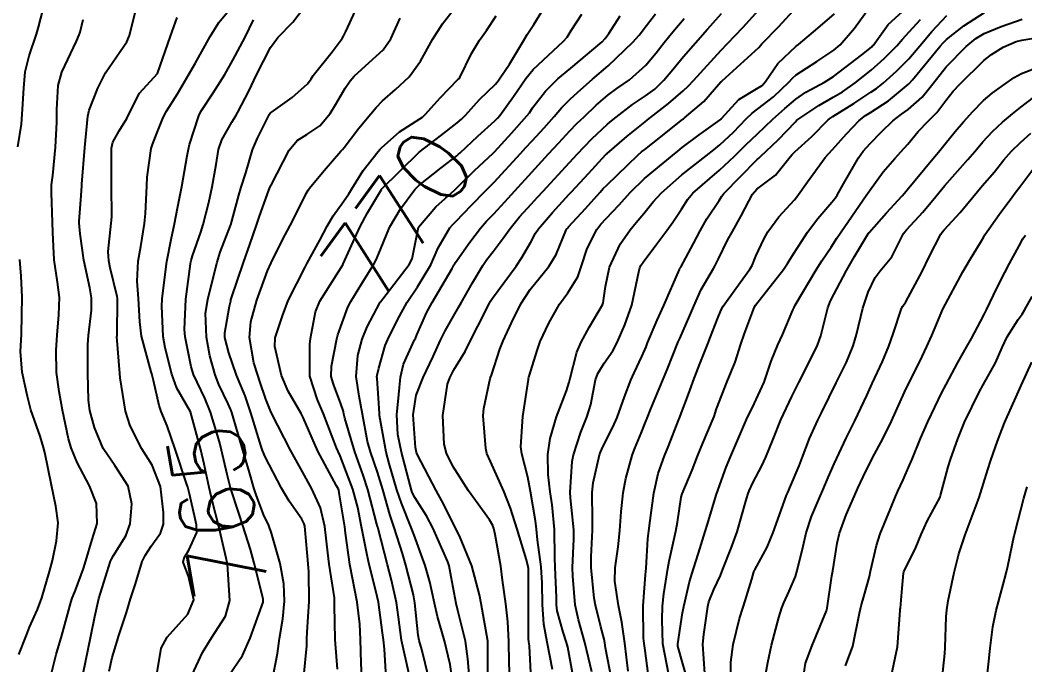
# Model space of a CAD drawing. Header units: metres. Extents: x 318500 to 325275, y 7408834 to 7428799.
# Drawn here: x 322738 to 322791.5, y 7421961.1 to 7421995.5 of the extents above; entities that cross this region are included whole.
import ezdxf
from ezdxf.enums import TextEntityAlignment as Align

# ---------------------------------------------------------------- set-up
doc = ezdxf.new("R2010")
doc.units = ezdxf.units.M
doc.header["$MEASUREMENT"] = 0
for name, color, linetype in [('Cotas', 45, 'Continuous'), ('Curvas de Nivel 1m', 11, 'Continuous'), ('Curvas de Nivel 5m', 15, 'Continuous'), ('Vias Primárias', 230, 'Continuous')]:
    doc.layers.add(name, color=color, linetype=linetype)
doc.styles.add('Style-STANDARD', font='STANDARD.shx')

msp = doc.modelspace()

# ---------------------------------------------------------------- linework, layer by layer
at = {"layer": 'Curvas de Nivel 1m', "flags": 128}
for points, elevation in [([(322737.896, 7421988.714), (322738.088, 7421989.923), (322738.15, 7421990.712), (322738.21, 7421991.828), (322738.29, 7421992.71), (322738.495, 7421993.562), (322738.886, 7421994.705), (322738.992, 7421995.077), (322739.389, 7421996.605)], 759), ([(322745.296, 7421960.614), (322745.531, 7421962.011), (322745.845, 7421962.606), (322746.952, 7421963.826), (322747.266, 7421964.585), (322746.979, 7421965.848), (322746.711, 7421966.594), (322746.759, 7421966.828), (322747, 7421967.226), (322747.424, 7421968.174), (322747.406, 7421968.584), (322747.335, 7421968.898), (322747.036, 7421970.226), (322746.967, 7421970.518), (322746.95, 7421970.591), (322746.901, 7421970.733), (322746.275, 7421972.602), (322745.843, 7421973.855), (322745.531, 7421974.614), (322745.42, 7421974.932), (322745.116, 7421976.259), (322745.042, 7421976.621), (322745.007, 7421976.736), (322744.49, 7421978.627), (322744.396, 7421979.393), (322744.329, 7421980.629), (322744.259, 7421981.559), (322744.31, 7421982.629), (322744.44, 7421983.399), (322744.652, 7421984.626), (322744.706, 7421985.157), (322744.767, 7421986.625), (322744.793, 7421987.096), (322744.991, 7421988.623), (322745.064, 7421988.842), (322745.291, 7421989.376), (322745.641, 7421990.279), (322745.81, 7421990.612), (322746.393, 7421991.535), (322747.029, 7421992.595), (322747.346, 7421993.156), (322748.141, 7421994.578), (322748.605, 7421995.338), (322749.386, 7421996.269)], 763), ([(322751.502, 7421960.531), (322751.723, 7421961.733), (322751.843, 7421962.526), (322752.007, 7421963.581), (322752.105, 7421964.523), (322752.06, 7421965.438), (322751.864, 7421966.527), (322751.409, 7421968.139), (322751.272, 7421968.536), (322751.19, 7421968.706), (322751.025, 7421969.041), (322750.612, 7421970.121), (322750.474, 7421970.546), (322750.237, 7421971.363), (322749.874, 7421972.552), (322749.385, 7421974.268), (322749.302, 7421974.558), (322749.248, 7421974.705), (322749.105, 7421975.027), (322748.607, 7421976.059), (322748.405, 7421976.571), (322748.126, 7421977.585), (322747.944, 7421978.578), (322747.9, 7421979.848), (322748.012, 7421980.578), (322748.284, 7421981.667), (322748.513, 7421982.57), (322748.679, 7421983.097), (322749.229, 7421984.522), (322749.239, 7421984.551), (322749.668, 7421986.142), (322749.798, 7421986.555), (322750.04, 7421987.324), (322750.396, 7421988.549), (322750.664, 7421989.172), (322751.309, 7421990.455), (322751.345, 7421990.504), (322751.398, 7421990.539), (322752.508, 7421991.336), (322753.333, 7421992.07), (322753.512, 7421992.333), (322753.63, 7421992.506), (322754.637, 7421993.775), (322755.174, 7421994.483), (322755.245, 7421994.599), (322755.366, 7421994.852), (322755.882, 7421995.975)], 766), ([(322754.916, 7421960.902), (322754.791, 7421962.482), (322754.766, 7421964.291), (322754.772, 7421964.483), (322754.758, 7421964.688), (322754.471, 7421966.488), (322754.4, 7421967.088), (322754.245, 7421968.492), (322754.012, 7421969.478), (322753.56, 7421970.502), (322753.053, 7421971.409), (322752.438, 7421972.519), (322751.75, 7421973.87), (322751.416, 7421974.535), (322751.313, 7421974.747), (322751.107, 7421975.275), (322750.793, 7421976.219), (322750.678, 7421976.544), (322750.465, 7421977.212), (322750.243, 7421978.549), (322750.315, 7421979.396), (322750.635, 7421980.545), (322751.196, 7421982.106), (322751.386, 7421982.537), (322751.987, 7421983.76), (322752.397, 7421984.522), (322752.688, 7421985.069), (322753.256, 7421986.216), (322753.361, 7421986.406), (322753.43, 7421986.507), (322754.22, 7421987.446), (322755.095, 7421988.483), (322755.188, 7421988.575), (322755.283, 7421988.679), (322756.062, 7421989.709), (322756.699, 7421990.466), (322756.979, 7421990.799), (322757.321, 7421991.165), (322758.012, 7421991.767), (322758.735, 7421992.439), (322759.348, 7421993.279), (322759.987, 7421994.421), (322760.524, 7421995.262), (322761.39, 7421996.371)], 768), ([(322764.093, 7421960.362), (322764.06, 7421961.226), (322764.044, 7421962.363), (322764.004, 7421963.418), (322763.892, 7421964.366), (322763.707, 7421965.641), (322763.615, 7421966.371), (322763.328, 7421968.062), (322763.246, 7421968.377), (322763.188, 7421968.544), (322763.025, 7421968.838), (322761.892, 7421970.391), (322761.06, 7421971.702), (322760.732, 7421972.405), (322760.6, 7421972.884), (322760.537, 7421974.408), (322760.785, 7421976.074), (322760.908, 7421976.403), (322760.975, 7421976.549), (322761.126, 7421976.829), (322761.717, 7421977.818), (322762.007, 7421978.391), (322762.396, 7421979.153), (322763.016, 7421980.382), (322763.074, 7421980.488), (322763.183, 7421980.658), (322764.439, 7421982.361), (322764.748, 7421982.816), (322765.219, 7421983.635), (322765.466, 7421984.107), (322765.623, 7421984.344), (322766.37, 7421985.206), (322767.258, 7421986.182), (322767.324, 7421986.254), (322767.383, 7421986.319), (322768.284, 7421987.296), (322769.22, 7421988.301), (322769.249, 7421988.331), (322769.281, 7421988.359), (322770.327, 7421989.253), (322771.307, 7421990.049), (322771.431, 7421990.146), (322771.587, 7421990.267), (322772.561, 7421991.018), (322773.332, 7421991.686), (322773.622, 7421991.959), (322773.889, 7421992.242), (322775.356, 7421993.85), (322775.702, 7421994.215), (322776.509, 7421995.067), (322777.388, 7421996.024)], 776), ([(322765.237, 7421960.345), (322765.147, 7421962.137), (322765.115, 7421962.347), (322765.097, 7421962.503), (322765.09, 7421964.348), (322765.089, 7421966.248), (322765.08, 7421966.349), (322764.995, 7421966.711), (322764.491, 7421968.358), (322764.139, 7421969.472), (322763.782, 7421970.369), (322763.064, 7421971.956), (322762.88, 7421972.382), (322762.815, 7421972.642), (322762.679, 7421974.384), (322762.71, 7421974.778), (322763.061, 7421976.381), (322763.075, 7421976.426), (322763.123, 7421976.557), (322763.577, 7421977.94), (322763.749, 7421978.371), (322764.192, 7421979.337), (322764.684, 7421980.357), (322765.188, 7421981.111), (322766.181, 7421982.335), (322766.565, 7421982.974), (322767.125, 7421984.322), (322767.166, 7421984.386), (322767.232, 7421984.457), (322768.129, 7421985.429), (322768.912, 7421986.303), (322769.077, 7421986.486), (322769.264, 7421986.677), (322770.94, 7421988.275), (322771.12, 7421988.435), (322771.284, 7421988.567), (322772.238, 7421989.318), (322773.309, 7421990.176), (322773.352, 7421990.207), (322773.407, 7421990.249), (322774.433, 7421991.124), (322775.339, 7421992.165), (322775.37, 7421992.189), (322775.405, 7421992.219), (322777.358, 7421993.992), (322777.447, 7421994.101), (322777.527, 7421994.188), (322778.431, 7421995.123), (322779.39, 7421996.17)], 777), ([(322767.507, 7421960.314), (322767.182, 7421962.072), (322767.12, 7421962.318), (322766.945, 7421962.869), (322766.623, 7421963.992), (322766.586, 7421964.326), (322766.585, 7421964.707), (322766.524, 7421966.327), (322766.501, 7421966.824), (322766.472, 7421968.328), (322766.352, 7421969.649), (322766.242, 7421970.332), (322766.135, 7421971.252), (322766.13, 7421972.334), (322766.243, 7421973.173), (322766.59, 7421974.328), (322767.114, 7421975.71), (322767.265, 7421976.172), (322767.299, 7421976.318), (322767.674, 7421977.782), (322767.897, 7421978.313), (322768.346, 7421979.124), (322769.045, 7421980.301), (322769.08, 7421980.402), (322769.19, 7421981.269), (322769.417, 7421982.297), (322769.981, 7421983.526), (322770.507, 7421984.281), (322770.838, 7421984.674), (322771.243, 7421985.155), (322771.739, 7421985.777), (322772.174, 7421986.256), (322773.27, 7421987.218), (322774.559, 7421988.231), (322774.967, 7421988.543), (322775.289, 7421988.808), (322776.014, 7421989.495), (322776.683, 7421990.199), (322777.003, 7421990.506), (322777.318, 7421990.739), (322778.137, 7421991.373), (322778.975, 7421992.174), (322779.15, 7421992.364), (322779.344, 7421992.54), (322780.453, 7421993.256), (322781.357, 7421993.858), (322781.688, 7421994.135), (322782.467, 7421995.031), (322783.234, 7421996.112)], 779), ([(322741.381, 7421960.663), (322741.637, 7421961.952), (322741.789, 7421962.657), (322741.998, 7421963.702), (322742.216, 7421964.651), (322742.386, 7421965.232), (322742.839, 7421966.642), (322742.883, 7421966.751), (322742.995, 7421966.949), (322743.65, 7421967.994), (322743.889, 7421968.631), (322743.967, 7421969.694), (322743.772, 7421970.633), (322743.056, 7421971.733), (322742.447, 7421972.649), (322741.975, 7421973.768), (322741.732, 7421974.661), (322741.658, 7421975.214), (322741.62, 7421976.663), (322741.628, 7421978.178), (322741.658, 7421978.662), (322741.82, 7421980.01), (322741.824, 7421980.66), (322741.73, 7421981.206), (322741.417, 7421982.667), (322741.221, 7421984.072), (322741.163, 7421984.671), (322741.16, 7421984.742), (322741.248, 7421985.881), (322741.307, 7421986.621), (322741.309, 7421986.669), (322741.311, 7421986.719), (322741.464, 7421988.667), (322741.62, 7421990.351), (322741.689, 7421990.664), (322742.159, 7421991.826), (322742.575, 7421992.651), (322743.351, 7421993.78), (322743.698, 7421994.296), (322743.84, 7421994.635), (322744.147, 7421995.863)], 761), ([(322742.763, 7421960.792), (322742.923, 7421961.513), (322743.181, 7421962.393), (322743.263, 7421962.637), (322743.678, 7421963.908), (322743.902, 7421964.631), (322744.159, 7421965.441), (322744.525, 7421966.625), (322744.671, 7421966.948), (322745.002, 7421967.443), (322745.492, 7421968.133), (322745.656, 7421968.61), (322745.661, 7421969.245), (322745.503, 7421970.613), (322745.057, 7421971.766), (322744.509, 7421972.626), (322743.876, 7421973.844), (322743.624, 7421974.635), (322743.341, 7421976.415), (322743.322, 7421976.638), (322743.179, 7421978.61), (322743.182, 7421978.64), (322743.202, 7421980.618), (322743.2, 7421980.64), (322743.181, 7421980.735), (322742.817, 7421982.266), (322742.741, 7421982.647), (322742.713, 7421983.142), (322742.874, 7421984.645), (322742.896, 7421984.984), (322742.89, 7421986.646), (322742.879, 7421988.249), (322742.893, 7421988.646), (322742.963, 7421988.966), (322743.294, 7421989.561), (322743.712, 7421990.227), (322743.899, 7421990.634), (322744.383, 7421991.57), (322745.34, 7421992.62), (322746.024, 7421994.61), (322746.389, 7421995.591)], 762), ([(322747.185, 7421960.586), (322747.728, 7421961.778), (322748.215, 7421962.571), (322748.952, 7421963.719), (322749.191, 7421964.558), (322749.065, 7421966.483), (322749.048, 7421966.559), (322748.994, 7421966.799), (322748.587, 7421968.567), (322748.264, 7421969.804), (322748.084, 7421970.574), (322747.82, 7421971.817), (322747.639, 7421972.581), (322747.1, 7421974.59), (322746.369, 7421975.857), (322746.106, 7421976.605), (322745.747, 7421978.005), (322745.644, 7421978.613), (322745.567, 7421980.221), (322745.585, 7421980.614), (322745.631, 7421981.06), (322745.839, 7421982.61), (322746.056, 7421983.769), (322746.241, 7421984.605), (322746.403, 7421985.443), (322746.625, 7421986.6), (322746.918, 7421988.237), (322746.983, 7421988.594), (322747.049, 7421988.828), (322747.295, 7421989.598), (322747.539, 7421990.354), (322747.653, 7421990.585), (322748.31, 7421991.591), (322748.919, 7421992.566), (322749.348, 7421993.32), (322749.997, 7421994.554), (322750.451, 7421995.472)], 764), ([(322753.125, 7421960.507), (322753.298, 7421962.141), (322753.298, 7421962.505), (322753.309, 7421962.87), (322753.421, 7421964.503), (322753.404, 7421966.084), (322753.369, 7421966.504), (322753.208, 7421968.316), (322753.19, 7421968.507), (322753.154, 7421968.64), (322753.024, 7421968.883), (322752.356, 7421969.843), (322751.947, 7421970.526), (322751.065, 7421972.193), (322750.923, 7421972.541), (322750.858, 7421972.757), (322750.309, 7421974.548), (322749.998, 7421975.441), (322749.551, 7421976.556), (322749.138, 7421977.742), (322748.929, 7421978.563), (322748.918, 7421978.799), (322749.175, 7421980.222), (322749.235, 7421980.504), (322749.249, 7421980.559), (322749.285, 7421980.663), (322749.925, 7421982.553), (322750.262, 7421983.502), (322750.611, 7421984.546), (322750.762, 7421985.019), (322751.258, 7421986.4), (322751.301, 7421986.498), (322751.322, 7421986.539), (322751.384, 7421986.661), (322752.354, 7421988.524), (322752.767, 7421989.039), (322753.293, 7421989.369), (322753.975, 7421989.825), (322754.539, 7421990.492), (322754.83, 7421990.974), (322755.33, 7421991.838), (322755.59, 7421992.224), (322755.817, 7421992.475), (322756.614, 7421993.2), (322757.354, 7421993.875), (322757.77, 7421994.454), (322758.266, 7421995.558)], 767), ([(322756.213, 7421960.467), (322756.176, 7421961.213), (322756.154, 7421962.468), (322756.118, 7421963.299), (322755.971, 7421964.47), (322755.717, 7421965.734), (322755.58, 7421966.474), (322755.353, 7421968.138), (322755.307, 7421968.477), (322755.037, 7421970.169), (322754.989, 7421970.43), (322754.968, 7421970.481), (322754.868, 7421970.657), (322753.867, 7421972.498), (322753.097, 7421974.297), (322752.991, 7421974.512), (322752.287, 7421975.698), (322751.945, 7421976.528), (322751.592, 7421978.084), (322751.612, 7421978.533), (322751.99, 7421979.705), (322752.294, 7421980.523), (322753.198, 7421982.309), (322753.31, 7421982.508), (322753.982, 7421983.735), (322754.372, 7421984.493), (322754.69, 7421985.037), (322755.25, 7421985.791), (322755.527, 7421986.206), (322755.682, 7421986.476), (322756.291, 7421987.449), (322757.094, 7421988.462), (322757.181, 7421988.562), (322757.283, 7421988.676), (322758.23, 7421989.512), (322759.307, 7421990.199), (322759.446, 7421990.29), (322759.598, 7421990.426), (322760.41, 7421991.328), (322761.338, 7421992.287), (322761.395, 7421992.344), (322761.434, 7421992.399), (322762.069, 7421993.677), (322762.494, 7421994.389), (322762.855, 7421994.898), (322763.379, 7421995.678)], 769), ([(322758.733, 7421960.612), (322758.337, 7421962.439), (322758.176, 7421963.665), (322758.067, 7421964.443), (322757.795, 7421965.63), (322757.583, 7421966.451), (322757.087, 7421968.391), (322757.064, 7421968.459), (322757.055, 7421968.494), (322757.022, 7421968.618), (322756.545, 7421970.465), (322756.295, 7421971.224), (322755.853, 7421972.472), (322755.314, 7421974.26), (322755.266, 7421974.478), (322755.239, 7421974.616), (322755.105, 7421975.025), (322754.706, 7421976.076), (322754.589, 7421976.488), (322754.595, 7421977.021), (322754.879, 7421978.484), (322754.938, 7421978.699), (322755.163, 7421979.336), (322755.478, 7421980.175), (322755.627, 7421980.476), (322756.22, 7421981.44), (322756.865, 7421982.463), (322756.981, 7421982.684), (322757.212, 7421983.25), (322757.565, 7421984.115), (322757.711, 7421984.453), (322758.276, 7421985.413), (322759.038, 7421986.433), (322759.262, 7421986.651), (322760.45, 7421987.591), (322761.278, 7421988.236), (322761.365, 7421988.313), (322761.454, 7421988.398), (322762.4, 7421989.282), (322763.306, 7421990.099), (322763.447, 7421990.239), (322763.563, 7421990.376), (322764.298, 7421991.393), (322764.955, 7421992.356), (322765.345, 7421992.834), (322766.962, 7421994.334), (322767.147, 7421994.548), (322767.369, 7421994.899), (322767.932, 7421995.771)], 771), ([(322759.786, 7421960.417), (322759.416, 7421961.939), (322759.274, 7421962.425), (322759.222, 7421962.705), (322759.043, 7421964.429), (322758.966, 7421964.849), (322758.561, 7421966.436), (322758.393, 7421967.045), (322757.936, 7421968.446), (322757.71, 7421969.133), (322757.338, 7421970.456), (322757.054, 7421971.39), (322756.682, 7421972.464), (322756.522, 7421973.022), (322756.254, 7421974.468), (322756.079, 7421975.439), (322755.926, 7421976.472), (322756.008, 7421977.6), (322756.239, 7421978.469), (322756.498, 7421979.129), (322757.179, 7421980.404), (322757.199, 7421980.44), (322757.211, 7421980.46), (322757.335, 7421980.612), (322758.749, 7421982.437), (322758.892, 7421982.747), (322759.23, 7421984.43), (322760.152, 7421985.511), (322761.148, 7421986.402), (322761.261, 7421986.5), (322762.217, 7421987.444), (322763.208, 7421988.381), (322763.246, 7421988.415), (322763.281, 7421988.45), (322764.204, 7421989.459), (322765.007, 7421990.355), (322765.142, 7421990.523), (322765.317, 7421990.788), (322765.999, 7421991.671), (322766.661, 7421992.33), (322767.346, 7421992.907), (322769.025, 7421994.305), (322769.188, 7421994.477), (322769.367, 7421994.744), (322769.982, 7421995.69)], 772), ([(322761.029, 7421960.399), (322760.921, 7421961.144), (322760.624, 7421962.405), (322760.244, 7421963.701), (322760.081, 7421964.413), (322759.842, 7421965.552), (322759.601, 7421966.421), (322759.014, 7421968.036), (322758.847, 7421968.433), (322758.327, 7421969.734), (322758.092, 7421970.444), (322757.671, 7421971.841), (322757.516, 7421972.453), (322757.16, 7421974.399), (322757.157, 7421974.459), (322757.157, 7421974.516), (322757.109, 7421975.324), (322757.029, 7421976.371), (322757.022, 7421976.461), (322757.03, 7421976.552), (322757.127, 7421976.92), (322757.47, 7421978.13), (322757.6, 7421978.453), (322758.117, 7421979.494), (322758.629, 7421980.438), (322759.188, 7421981.247), (322759.895, 7421982.42), (322760.293, 7421983.335), (322760.911, 7421984.405), (322761.06, 7421984.575), (322761.235, 7421984.756), (322762.05, 7421985.59), (322762.827, 7421986.384), (322763.045, 7421986.6), (322763.264, 7421986.824), (322764.67, 7421988.359), (322764.961, 7421988.678), (322765.29, 7421989.035), (322765.928, 7421989.714), (322766.465, 7421990.333), (322766.857, 7421990.787), (322767.324, 7421991.26), (322767.879, 7421991.768), (322768.507, 7421992.308), (322769.347, 7421993.026), (322770.657, 7421994.281), (322770.982, 7421994.659), (322771.374, 7421995.174), (322771.862, 7421995.786)], 773), ([(322761.955, 7421960.39), (322761.873, 7421961.443), (322761.742, 7421962.392), (322761.332, 7421964.021), (322761.239, 7421964.397), (322760.981, 7421965.818), (322760.863, 7421966.402), (322760.794, 7421966.602), (322759.996, 7421968.415), (322759.666, 7421969.06), (322759.036, 7421970.043), (322758.908, 7421970.301), (322758.863, 7421970.433), (322758.79, 7421970.687), (322758.328, 7421972.441), (322758.142, 7421973.386), (322758.089, 7421974.445), (322758.185, 7421975.518), (322758.277, 7421976.443), (322758.438, 7421977.133), (322759.033, 7421978.432), (322759.071, 7421978.511), (322759.154, 7421978.704), (322759.69, 7421979.904), (322759.962, 7421980.418), (322761.022, 7421982.226), (322761.121, 7421982.401), (322761.151, 7421982.451), (322761.202, 7421982.543), (322761.974, 7421983.637), (322762.54, 7421984.387), (322762.864, 7421984.755), (322763.242, 7421985.147), (322763.837, 7421985.786), (322764.365, 7421986.363), (322765.27, 7421987.364), (322766.166, 7421988.337), (322766.703, 7421988.915), (322767.299, 7421989.556), (322767.674, 7421989.946), (322768.054, 7421990.313), (322768.705, 7421990.92), (322769.327, 7421991.46), (322769.809, 7421991.817), (322770.48, 7421992.283), (322771.348, 7421993.058), (322771.902, 7421993.717), (322772.33, 7421994.26), (322772.788, 7421994.836), (322773.379, 7421995.538)], 774), ([(322766.378, 7421960.869), (322766.086, 7421962.333), (322765.905, 7421963.291), (322765.838, 7421964.337), (322765.832, 7421965.482), (322765.772, 7421966.338), (322765.567, 7421967.786), (322765.517, 7421968.343), (322765.473, 7421968.792), (322765.207, 7421970.348), (322765.052, 7421971.117), (322764.739, 7421972.355), (322764.695, 7421972.737), (322764.802, 7421974.354), (322765.095, 7421976.326), (322765.097, 7421976.35), (322765.104, 7421976.366), (322765.121, 7421976.438), (322765.567, 7421977.921), (322765.718, 7421978.341), (322766.179, 7421979.321), (322766.748, 7421980.326), (322767.186, 7421980.937), (322767.722, 7421981.788), (322767.903, 7421982.313), (322768.229, 7421983.296), (322768.73, 7421984.305), (322768.943, 7421984.594), (322769.239, 7421984.899), (322769.922, 7421985.618), (322770.517, 7421986.281), (322771.267, 7421987.019), (322772.765, 7421988.255), (322773.052, 7421988.484), (322773.286, 7421988.672), (322774.177, 7421989.356), (322775.309, 7421990.145), (322775.35, 7421990.179), (322775.383, 7421990.219), (322776.302, 7421991.228), (322777.335, 7421991.849), (322777.541, 7421991.984), (322777.714, 7421992.186), (322778.384, 7421993.145), (322779.359, 7421994.071), (322779.483, 7421994.168), (322780.497, 7421995.03), (322781.385, 7421995.793)], 778), ([(322769.527, 7421960.291), (322769.203, 7421962.029), (322769.162, 7421962.297), (322769.13, 7421962.486), (322768.948, 7421963.149), (322768.661, 7421964.303), (322768.599, 7421964.67), (322768.427, 7421966.306), (322768.425, 7421966.879), (322768.509, 7421968.305), (322768.51, 7421968.821), (322768.482, 7421970.306), (322768.534, 7421970.819), (322768.878, 7421972.302), (322768.93, 7421972.444), (322769.077, 7421972.762), (322769.595, 7421973.79), (322769.813, 7421974.289), (322770.217, 7421975.39), (322770.542, 7421976.279), (322770.726, 7421976.676), (322771.139, 7421977.553), (322771.354, 7421978.06), (322771.437, 7421978.266), (322771.953, 7421979.474), (322772.297, 7421980.253), (322773.137, 7421982.178), (322773.161, 7421982.241), (322773.176, 7421982.265), (322773.201, 7421982.306), (322773.89, 7421983.563), (322774.233, 7421984.23), (322774.598, 7421984.868), (322775.254, 7421985.85), (322775.399, 7421986.077), (322775.507, 7421986.216), (322777.278, 7421988.03), (322777.36, 7421988.109), (322777.446, 7421988.188), (322778.394, 7421989.078), (322779.308, 7421990.049), (322779.367, 7421990.111), (322779.435, 7421990.168), (322780.554, 7421990.919), (322781.328, 7421991.356), (322781.823, 7421991.643), (322782.497, 7421992.123), (322783.347, 7421992.796), (322784.045, 7421993.412), (322784.706, 7421994.097), (322785.012, 7421994.446), (322785.371, 7421994.827), (322785.971, 7421995.491)], 781), ([(322770.412, 7421960.784), (322770.226, 7421962.281), (322770.072, 7421963.404), (322769.889, 7421964.286), (322769.688, 7421965.581), (322769.716, 7421966.289), (322769.877, 7421967.417), (322769.952, 7421968.286), (322770.025, 7421969.281), (322770.131, 7421970.284), (322770.288, 7421971.045), (322770.62, 7421972.277), (322770.738, 7421972.612), (322771.088, 7421973.47), (322771.32, 7421974.043), (322771.408, 7421974.265), (322771.609, 7421974.766), (322772.225, 7421976.253), (322772.492, 7421976.887), (322773.038, 7421978.242), (322773.072, 7421978.32), (322773.154, 7421978.502), (322773.687, 7421979.72), (322773.897, 7421980.233), (322774.301, 7421981.117), (322774.945, 7421982.223), (322775.037, 7421982.388), (322775.208, 7421982.743), (322775.698, 7421983.738), (322775.955, 7421984.209), (322776.417, 7421985.028), (322777.022, 7421986.194), (322777.263, 7421986.449), (322778.246, 7421987.205), (322779.032, 7421988.172), (322779.145, 7421988.308), (322779.284, 7421988.436), (322780.191, 7421989.262), (322781.052, 7421990.144), (322781.195, 7421990.259), (322781.313, 7421990.328), (322782.427, 7421991.02), (322783.333, 7421991.613), (322783.625, 7421991.818), (322783.982, 7421992.104), (322784.697, 7421992.746), (322785.353, 7421993.403), (322785.934, 7421994.081), (322786.586, 7421994.857), (322787.385, 7421995.702)], 782), ([(322771.519, 7421960.261), (322771.304, 7421961.894), (322771.251, 7421962.265), (322771.229, 7421962.552), (322771.202, 7421964.266), (322771.334, 7421965.915), (322771.369, 7421966.264), (322771.446, 7421967.831), (322771.497, 7421968.263), (322771.581, 7421968.817), (322771.78, 7421970.259), (322772.004, 7421971.308), (322772.343, 7421972.251), (322772.555, 7421972.771), (322773.099, 7421974.197), (322773.113, 7421974.226), (322773.676, 7421975.673), (322773.874, 7421976.232), (322774.214, 7421977.149), (322774.647, 7421978.225), (322774.791, 7421978.588), (322775.17, 7421979.551), (322775.361, 7421980.033), (322775.465, 7421980.216), (322776.144, 7421981.16), (322776.889, 7421982.195), (322777, 7421982.396), (322777.21, 7421982.886), (322777.621, 7421983.789), (322777.846, 7421984.184), (322778.435, 7421984.985), (322779.256, 7421985.893), (322779.387, 7421986.039), (322779.48, 7421986.167), (322779.96, 7421986.853), (322780.899, 7421988.146), (322781.082, 7421988.344), (322781.286, 7421988.56), (322782.03, 7421989.398), (322782.711, 7421990.119), (322783.049, 7421990.379), (322783.316, 7421990.543), (322784.261, 7421991.165), (322785.339, 7421992.051), (322785.361, 7421992.068), (322785.376, 7421992.089), (322785.541, 7421992.286), (322787.029, 7421994.065), (322787.182, 7421994.243), (322787.366, 7421994.428), (322788.275, 7421995.148), (322789.388, 7421995.865)], 783), ([(322772.572, 7421960.588), (322772.259, 7421962.25), (322772.217, 7421963.515), (322772.241, 7421964.251), (322772.307, 7421964.913), (322772.518, 7421966.247), (322772.59, 7421966.652), (322772.938, 7421968.241), (322773.025, 7421968.727), (322773.219, 7421970.058), (322773.273, 7421970.238), (322773.806, 7421971.485), (322774.1, 7421972.23), (322774.379, 7421972.929), (322774.932, 7421974.222), (322774.98, 7421974.342), (322775.105, 7421974.762), (322775.679, 7421976.212), (322776.101, 7421977.24), (322776.407, 7421978.201), (322776.592, 7421978.765), (322777.129, 7421980.191), (322777.181, 7421980.278), (322778.674, 7421982.175), (322778.889, 7421982.489), (322779.213, 7421983.005), (322779.665, 7421983.722), (322779.953, 7421984.159), (322780.504, 7421984.888), (322781.254, 7421985.757), (322781.422, 7421985.974), (322781.531, 7421986.136), (322781.875, 7421986.74), (322782.666, 7421988.119), (322782.926, 7421988.474), (322783.292, 7421988.88), (322783.89, 7421989.515), (322784.498, 7421990.098), (322784.96, 7421990.449), (322785.319, 7421990.705), (322786.058, 7421991.35), (322786.63, 7421992.071), (322787.349, 7421992.973), (322788.402, 7421994.044), (322788.923, 7421994.48), (322789.371, 7421994.743), (322790.277, 7421995.121), (322791.383, 7421995.511)], 784), ([(322774.48, 7421960.661), (322774.388, 7421962.226), (322774.428, 7421962.742), (322774.639, 7421964.223), (322774.702, 7421964.484), (322774.974, 7421965.144), (322775.321, 7421965.879), (322775.454, 7421966.213), (322775.883, 7421967.331), (322776.206, 7421968.202), (322776.673, 7421969.832), (322776.776, 7421970.194), (322776.848, 7421970.388), (322777.049, 7421970.821), (322777.518, 7421971.729), (322777.73, 7421972.18), (322778.122, 7421973.137), (322778.532, 7421974.169), (322779.113, 7421975.414), (322779.37, 7421975.905), (322779.495, 7421976.156), (322780.038, 7421977.249), (322780.487, 7421978.147), (322780.665, 7421978.638), (322781.039, 7421980.141), (322781.184, 7421980.503), (322782.033, 7421982.128), (322782.456, 7421982.876), (322783.199, 7421984.11), (322783.213, 7421984.128), (322783.231, 7421984.153), (322784.159, 7421985.188), (322784.991, 7421986.093), (322785.116, 7421986.236), (322785.263, 7421986.418), (322786.633, 7421988.07), (322786.926, 7421988.424), (322787.292, 7421988.87), (322787.826, 7421989.528), (322788.267, 7421990.046), (322788.763, 7421990.594), (322789.327, 7421991.177), (322789.787, 7421991.571), (322790.411, 7421992.019), (322790.955, 7421992.402), (322791.346, 7421992.621), (322792.369, 7421993.014)], 786), ([(322775.857, 7421960.206), (322775.872, 7421961.26), (322775.989, 7421962.204), (322776.339, 7421963.584), (322776.522, 7421964.197), (322776.631, 7421964.529), (322776.982, 7421965.69), (322777.104, 7421966.073), (322777.159, 7421966.187), (322777.799, 7421967.387), (322778.12, 7421968.174), (322778.727, 7421969.854), (322778.838, 7421970.163), (322778.901, 7421970.303), (322779.047, 7421970.632), (322779.504, 7421971.715), (322779.67, 7421972.154), (322780.058, 7421973.178), (322780.501, 7421974.146), (322780.706, 7421974.542), (322781.112, 7421975.378), (322781.479, 7421976.135), (322782.024, 7421977.239), (322782.394, 7421978.121), (322782.563, 7421978.715), (322782.902, 7421980.114), (322783.189, 7421980.975), (322783.554, 7421981.749), (322783.832, 7421982.104), (322784.449, 7421982.86), (322785.068, 7421984.092), (322785.131, 7421984.191), (322785.233, 7421984.295), (322786.096, 7421985.228), (322786.785, 7421986.067), (322787.266, 7421986.65), (322788.499, 7421988.042), (322788.861, 7421988.462), (322789.294, 7421988.969), (322789.808, 7421989.52), (322790.337, 7421990.02), (322790.867, 7421990.465), (322791.322, 7421990.819), (322791.999, 7421991.331)], 787), ([(322777.645, 7421960.179), (322777.848, 7421961.254), (322778.03, 7421962.174), (322778.427, 7421963.64), (322778.597, 7421964.165), (322778.698, 7421964.43), (322778.973, 7421965.044), (322779.309, 7421965.833), (322779.411, 7421966.156), (322779.721, 7421967.441), (322779.886, 7421968.151), (322780.162, 7421969.016), (322780.642, 7421970.144), (322780.764, 7421970.423), (322781.054, 7421971.099), (322781.374, 7421971.827), (322781.509, 7421972.133), (322782.013, 7421973.2), (322782.469, 7421974.119), (322783.114, 7421975.463), (322783.406, 7421976.107), (322783.956, 7421977.284), (322784.294, 7421978.099), (322784.511, 7421978.745), (322784.97, 7421980.092), (322785.04, 7421980.233), (322785.184, 7421980.456), (322786.062, 7421982.077), (322786.433, 7421982.851), (322787.052, 7421984.063), (322787.125, 7421984.168), (322787.233, 7421984.287), (322788.08, 7421985.215), (322788.759, 7421986.038), (322789.266, 7421986.641), (322789.91, 7421987.387), (322790.411, 7421988.019), (322790.82, 7421988.481), (322791.294, 7421988.935), (322791.858, 7421989.446)], 788), ([(322779.692, 7421960.152), (322779.857, 7421961.219), (322780.197, 7421962.147), (322780.414, 7421962.677), (322780.959, 7421963.995), (322780.999, 7421964.139), (322781.257, 7421965.865), (322781.299, 7421966.135), (322781.544, 7421967.601), (322781.666, 7421968.13), (322782.021, 7421969.116), (322782.454, 7421970.119), (322782.638, 7421970.525), (322783.06, 7421971.436), (322783.286, 7421971.888), (322783.404, 7421972.105), (322783.99, 7421973.193), (322784.423, 7421974.097), (322785.116, 7421975.649), (322785.327, 7421976.087), (322785.933, 7421977.284), (322786.314, 7421978.073), (322786.569, 7421978.659), (322787.158, 7421980.06), (322787.18, 7421980.105), (322788.221, 7421982.045), (322788.587, 7421982.662), (322789.225, 7421983.711), (322789.341, 7421983.916), (322789.408, 7421984.028), (322790.169, 7421985.098), (322790.836, 7421986.014), (322791.023, 7421986.252), (322791.266, 7421986.579), (322792.334, 7421987.994)], 789), ([(322737.956, 7421961.679), (322738.364, 7421962.706), (322738.525, 7421963.124), (322738.954, 7421964.079), (322739.172, 7421964.697), (322739.585, 7421966.087), (322739.745, 7421966.689), (322739.96, 7421967.732), (322740.045, 7421968.685), (322739.914, 7421969.572), (322739.684, 7421970.69), (322739.335, 7421972.427), (322739.263, 7421972.697), (322739.079, 7421973.298), (322738.585, 7421974.705), (322738.406, 7421975.408), (322738.132, 7421976.71), (322738.044, 7421977.803), (322738.085, 7421978.711), (322738.116, 7421979.761), (322738.128, 7421980.711), (322738.073, 7421981.83), (322738.008, 7421982.712)], 759), ([(322784.437, 7421960.567), (322784.741, 7421962.083), (322784.891, 7421964.013), (322784.899, 7421964.081), (322784.908, 7421964.134), (322784.974, 7421964.997), (322785.061, 7421966.008), (322785.086, 7421966.079), (322785.717, 7421967.366), (322786.011, 7421968.07), (322786.326, 7421968.768), (322787.013, 7421970.06), (322787.024, 7421970.076), (322787.041, 7421970.149), (322787.456, 7421971.662), (322787.579, 7421972.052), (322787.966, 7421973.167), (322788.323, 7421974.042), (322789.116, 7421975.673), (322789.318, 7421976.028), (322789.96, 7421977.2), (322790.322, 7421978.018), (322790.591, 7421978.583), (322791.172, 7421979.508), (322791.382, 7421979.802), (322791.516, 7421980.005), (322791.927, 7421980.739)], 791), ([(322787.096, 7421960.057), (322787.263, 7421961.728), (322787.283, 7421962.055), (322787.344, 7421963.674), (322787.379, 7421964.054), (322787.454, 7421964.532), (322787.768, 7421966.048), (322788.022, 7421967.028), (322788.346, 7421968.04), (322789.039, 7421969.895), (322789.077, 7421969.993), (322789.09, 7421970.029), (322789.56, 7421971.528), (322789.727, 7421972.023), (322790.079, 7421973.027), (322790.448, 7421974.017), (322791.115, 7421975.519), (322791.344, 7421976.007), (322791.897, 7421977.24)], 792), ([(322789.475, 7421960.022), (322789.622, 7421961.327), (322789.68, 7421962.019), (322789.832, 7421963.142), (322790.006, 7421964.014), (322790.374, 7421965.399), (322790.531, 7421966.007), (322790.62, 7421966.381), (322790.968, 7421968.011), (322790.978, 7421968.053), (322791.022, 7421968.211), (322791.477, 7421970.003), (322791.652, 7421970.603)], 793)]:
    msp.add_lwpolyline(points, dxfattribs=dict(at, elevation=elevation))
at = {"layer": 'Curvas de Nivel 5m', "flags": 128}
for points, elevation in [([(322749.133, 7421960.558), (322749.857, 7421961.62), (322750.267, 7421962.547), (322750.959, 7421964.463), (322750.972, 7421964.54), (322750.961, 7421964.631), (322750.477, 7421966.545), (322750.285, 7421967.263), (322749.882, 7421968.551), (322749.667, 7421969.194), (322749.232, 7421970.558), (322749.051, 7421971.261), (322748.751, 7421972.565), (322748.639, 7421973.004), (322748.162, 7421974.574), (322747.849, 7421975.321), (322747.261, 7421976.588), (322747.126, 7421976.992), (322746.816, 7421978.595), (322746.776, 7421978.976), (322746.844, 7421980.595), (322747.095, 7421982.487), (322747.11, 7421982.591), (322747.127, 7421982.665), (322747.205, 7421982.907), (322747.642, 7421984.165), (322747.768, 7421984.582), (322748.074, 7421985.751), (322748.256, 7421986.575), (322748.461, 7421987.761), (322748.593, 7421988.57), (322748.767, 7421989.089), (322749.302, 7421990.028), (322749.504, 7421990.361), (322749.611, 7421990.557), (322750.199, 7421991.679), (322750.618, 7421992.547), (322751.355, 7421994.002), (322751.754, 7421994.534), (322752.542, 7421995.353), (322753.389, 7421996.461)], 765), ([(322768.468, 7421960.753), (322768.099, 7421962.308), (322767.751, 7421963.513), (322767.579, 7421964.314), (322767.449, 7421965.849), (322767.44, 7421966.316), (322767.506, 7421967.822), (322767.502, 7421968.315), (322767.328, 7421970.026), (322767.315, 7421970.317), (322767.427, 7421971.954), (322767.493, 7421972.316), (322767.892, 7421973.508), (322768.207, 7421974.309), (322768.42, 7421974.994), (322768.672, 7421976.304), (322768.784, 7421976.645), (322769.133, 7421977.194), (322769.589, 7421977.848), (322769.821, 7421978.29), (322770.226, 7421979.222), (322770.593, 7421980.279), (322770.98, 7421982.056), (322771.029, 7421982.273), (322771.08, 7421982.393), (322771.205, 7421982.573), (322771.935, 7421983.544), (322772.458, 7421984.252), (322772.788, 7421984.696), (322773.247, 7421985.389), (322773.574, 7421985.918), (322773.849, 7421986.234), (322775.272, 7421987.459), (322776.076, 7421988.208), (322776.677, 7421988.812), (322777.298, 7421989.41), (322777.698, 7421989.792), (322778.103, 7421990.182), (322778.741, 7421990.753), (322779.326, 7421991.249), (322779.872, 7421991.621), (322780.864, 7421992.147), (322781.343, 7421992.447), (322782.852, 7421993.615), (322783.359, 7421994.021), (322783.405, 7421994.064), (322783.445, 7421994.109), (322784.252, 7421995.227), (322785.205, 7421996.092)], 780), ([(322739.685, 7421960.688), (322739.936, 7421961.674), (322740.244, 7421962.68), (322740.729, 7421964.444), (322740.794, 7421964.672), (322740.84, 7421964.793), (322740.967, 7421965.106), (322741.394, 7421966.254), (322741.513, 7421966.662), (322741.86, 7421967.805), (322742.12, 7421968.654), (322742.096, 7421969.719), (322741.72, 7421970.66), (322741.058, 7421971.895), (322740.732, 7421972.675), (322740.593, 7421973.161), (322740.268, 7421974.682), (322740.096, 7421975.672), (322739.953, 7421976.688), (322739.939, 7421977.887), (322739.991, 7421978.687), (322740.082, 7421979.771), (322740.12, 7421980.686), (322740.002, 7421981.501), (322739.837, 7421982.69), (322739.768, 7421984.146), (322739.743, 7421984.692), (322739.685, 7421986.262), (322739.699, 7421986.693), (322739.756, 7421987.184), (322739.912, 7421988.691), (322739.971, 7421990.019), (322739.979, 7421990.69), (322740.049, 7421991.97), (322740.237, 7421992.687), (322741.016, 7421994.335), (322741.168, 7421994.673), (322741.214, 7421994.821), (322741.372, 7421995.496)], 760), ([(322757.517, 7421960.451), (322757.434, 7421961.951), (322757.367, 7421962.454), (322757.312, 7421962.823), (322757.101, 7421964.458), (322756.969, 7421965.069), (322756.613, 7421966.464), (322756.506, 7421966.956), (322756.205, 7421968.468), (322756.005, 7421969.495), (322755.743, 7421970.473), (322755.067, 7421972.248), (322754.963, 7421972.482), (322754.874, 7421972.682), (322754.176, 7421974.494), (322753.854, 7421975.245), (322753.457, 7421976.505), (322753.446, 7421978.205), (322753.49, 7421978.505), (322753.749, 7421979.923), (322753.975, 7421980.498), (322755.199, 7421982.427), (322755.219, 7421982.46), (322755.231, 7421982.48), (322755.841, 7421983.854), (322756.123, 7421984.471), (322756.515, 7421985.193), (322757.26, 7421986.433), (322757.271, 7421986.449), (322759.28, 7421988.43), (322760.412, 7421989.295), (322761.304, 7421989.984), (322761.527, 7421990.177), (322761.745, 7421990.396), (322762.487, 7421991.224), (322763.335, 7421992.054), (322763.484, 7421992.231), (322763.59, 7421992.376), (322764.085, 7421993.107), (322764.836, 7421994.358), (322765.032, 7421994.688), (322765.373, 7421995.227), (322765.809, 7421995.921)], 770), ([(322762.936, 7421960.38), (322762.93, 7421961.713), (322762.925, 7421962.38), (322762.583, 7421964.384), (322762.495, 7421964.856), (322762.083, 7421966.389), (322761.415, 7421967.995), (322761.214, 7421968.398), (322761.024, 7421968.784), (322760.479, 7421969.853), (322760.183, 7421970.413), (322759.189, 7421972.307), (322759.139, 7421972.429), (322759.074, 7421972.697), (322758.948, 7421974.432), (322759.111, 7421975.489), (322759.48, 7421976.425), (322760.017, 7421977.537), (322760.416, 7421978.411), (322760.656, 7421978.909), (322761.171, 7421979.818), (322761.388, 7421980.187), (322761.509, 7421980.397), (322762.114, 7421981.468), (322762.668, 7421982.385), (322762.882, 7421982.706), (322763.211, 7421983.136), (322763.748, 7421983.846), (322764.118, 7421984.367), (322764.619, 7421984.979), (322765.25, 7421985.667), (322765.577, 7421986.023), (322765.87, 7421986.341), (322767.276, 7421987.878), (322767.487, 7421988.109), (322767.682, 7421988.316), (322768.472, 7421989.128), (322769.304, 7421989.908), (322769.513, 7421990.09), (322769.761, 7421990.293), (322770.639, 7421990.962), (322771.327, 7421991.418), (322771.82, 7421991.778), (322772.311, 7421992.26), (322772.78, 7421992.822), (322773.353, 7421993.514), (322773.987, 7421994.241), (322774.63, 7421994.973), (322775.384, 7421995.817)], 775), ([(322773.585, 7421960.233), (322773.053, 7421962.124), (322773.044, 7421962.239), (322773.302, 7421963.891), (322773.367, 7421964.236), (322773.673, 7421965.54), (322773.883, 7421966.231), (322774.156, 7421967.076), (322774.509, 7421968.225), (322774.625, 7421968.623), (322775.038, 7421969.991), (322775.114, 7421970.219), (322775.627, 7421971.646), (322775.859, 7421972.208), (322776.222, 7421973.064), (322776.699, 7421974.196), (322777.108, 7421975.015), (322777.64, 7421976.182), (322778.021, 7421977.293), (322778.382, 7421978.172), (322778.628, 7421978.698), (322779.178, 7421980.003), (322779.221, 7421980.118), (322779.238, 7421980.159), (322779.301, 7421980.279), (322780.414, 7421982.152), (322780.719, 7421982.635), (322781.219, 7421983.374), (322781.521, 7421983.84), (322781.705, 7421984.133), (322782.327, 7421985.041), (322783.085, 7421986.113), (322783.263, 7421986.371), (322783.994, 7421987.381), (322784.612, 7421988.097), (322784.934, 7421988.444), (322785.291, 7421988.852), (322785.854, 7421989.53), (322786.388, 7421990.074), (322786.844, 7421990.54), (322787.327, 7421991.172), (322787.713, 7421991.676), (322788.072, 7421992.049), (322789.353, 7421993.303), (322789.747, 7421993.635), (322790.382, 7421994.02), (322791.063, 7421994.315), (322791.366, 7421994.397), (322792.738, 7421994.621)], 785), ([(322781.98, 7421961.068), (322782.37, 7421962.119), (322782.723, 7421963.879), (322782.772, 7421964.113), (322782.811, 7421964.263), (322782.971, 7421964.821), (322783.259, 7421965.833), (322783.319, 7421966.105), (322783.626, 7421967.485), (322783.834, 7421968.098), (322784.381, 7421969.437), (322784.642, 7421970.086), (322784.764, 7421970.365), (322785.054, 7421970.982), (322785.39, 7421971.752), (322785.528, 7421972.075), (322785.979, 7421973.184), (322786.359, 7421974.071), (322787.116, 7421975.636), (322787.334, 7421976.057), (322787.963, 7421977.223), (322788.427, 7421978.041), (322788.686, 7421978.508), (322789.171, 7421979.412), (322789.382, 7421979.823), (322789.483, 7421980.027), (322790.036, 7421981.177), (322790.464, 7421982.017), (322790.718, 7421982.504), (322791.221, 7421983.438), (322791.429, 7421983.805), (322791.568, 7421984.005)], 790)]:
    msp.add_lwpolyline(points, dxfattribs=dict(at, elevation=elevation))
at = {"layer": 'Vias Primárias'}
for points in [[(323715.644, 7420145.548, 0), (323709.04, 7420132.939)], [(323831.088, 7420001.787, 0), (323833.844, 7420008.443, 0.220888)]]:
    msp.add_lwpolyline(points, format="xyb", dxfattribs=at)

# ---------------------------------------------------------------- texts
at = {"layer": 'Cotas', "style": 'Style-STANDARD'}
for s, rotation, p in [('770', 54.0433, (322758.135, 7421985.129, 770)), ('765', 100.1345, (322748.524, 7421969.275, 765))]:
    msp.add_text(s, height=4, rotation=rotation, dxfattribs=at).set_placement(p, align=Align.MIDDLE_CENTER)

doc.saveas('drawing.dxf')
